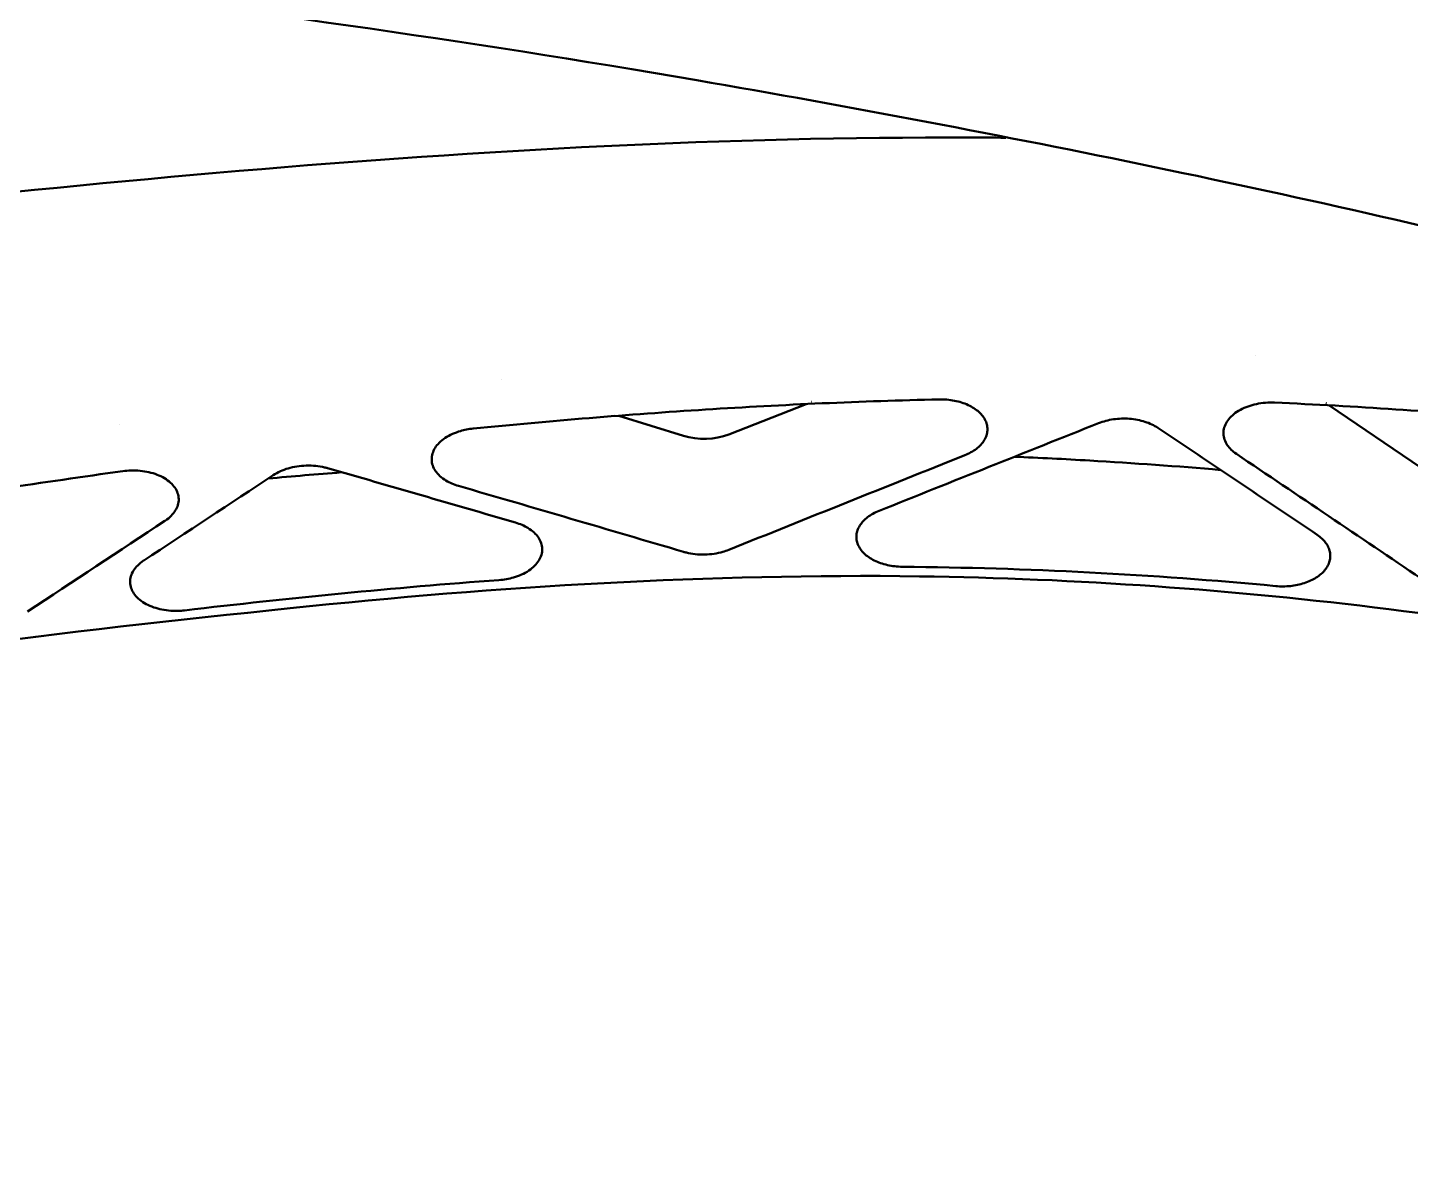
# Model space of a CAD drawing. Header units: millimetres. Extents: x 36 to 3196, y 27 to 5967.
# Drawn here: x 1858 to 1945.5, y 4890 to 4961.7 of the extents above; entities that cross this region are included whole.
import ezdxf

# ---------------------------------------------------------------- set-up
doc = ezdxf.new("R2010")
doc.units = ezdxf.units.MM
doc.layers.add('외형선(ISO)', color=7, linetype='Continuous', lineweight=50)

msp = doc.modelspace()

# ---------------------------------------------------------------- linework, layer by layer
at = {"layer": '외형선(ISO)'}
for p, q in [((1935.6845, 4940.9411), (1935.6844, 4940.9411)), ((1888.0126, 4939.4323), (1888.0124, 4939.4324)), ((1895.1702, 4937.2012), (1895.1513, 4937.2071)), ((1902.3925, 4935.9342), (1907.277, 4937.8503)), ((1907.609, 4937.9806), (1907.6189, 4937.9844)), ((1940.1934, 4937.8818), (1940.1524, 4937.9096)), ((1946.1811, 4933.8191), (1940.3551, 4937.7721)), ((1863.8381, 4936.5527), (1863.8382, 4936.5528)), ((1899.5206, 4935.8451), (1895.4461, 4937.1152))]:
    msp.add_line(p, q, dxfattribs=at)
for centre, major_axis, ratio, start_param, end_param in [((1964.4724, 3036.8168), (3472.9819, 1792.8736), 0.4468318, 1.3549458, 1.3588429), ((1947.3032, 3009.26), (-1527.8886, 2167.1549), 0.5155758, 5.347869, 5.3532001), ((1900.8296, 4937.5802), (3, 0), 0.6427876, 4.2608575, 5.2603446), ((1965.5902, 3038.6107), (3472.9819, 1792.8736), 0.4468318, 1.3576364, 1.3618239), ((1948.04, 3010.4425), (-1527.8886, 2167.1549), 0.5155758, 5.3447911, 5.3509617), ((1941.1934, 2999.4538), (-2003.6883, 1503.2839), 0.6882806, 5.2122524, 5.2175261), ((2007.172, 3105.3499), (4407.7702, 3243.362), 0.2881347, 1.3915268, 1.393344), ((1941.8643, 3000.5305), (-2003.6883, 1503.2839), 0.6882806, 5.2078394, 5.2141516), ((2008.8816, 3108.0938), (4407.7702, 3243.362), 0.2881347, 1.3934283, 1.3953561)]:
    msp.add_ellipse(centre, major_axis=major_axis, ratio=ratio, start_param=start_param, end_param=end_param, dxfattribs=at)
for points, knots in [([(2094.7775, 4890.009), (2081.9811, 4898.2262), (2068.1947, 4905.8544), (2039.1338, 4919.676), (2023.7956, 4925.9138), (1991.7051, 4937.0528), (1974.9072, 4942.0034), (1939.0379, 4951.0521), (1919.7938, 4954.9687), (1885.7547, 4960.867), (1870.935, 4962.8949), (1856.0707, 4964.7548)], [0, 0, 0, 0, 5.4310692, 5.4310692, 10.850848, 10.850848, 16.3750798, 16.3750798, 22.4121597, 22.4121597, 26.9520761, 26.9520761, 26.9520761, 26.9520761]), ([(1822.825, 4947.4534), (1853.0799, 4950.94), (1883.7973, 4954.591), (1916.5275, 4954.7146), (1918.2233, 4954.7108), (1919.9195, 4954.6963)], [0, 0, 0, 0, 9.3138615, 9.3138615, 9.822513, 9.822513, 9.822513, 9.822513]), ([(1915.6952, 4938.1435), (1910.7668, 4938.0306), (1905.8379, 4937.8123), (1896.0084, 4937.1893), (1891.1246, 4936.786), (1886.2179, 4936.2978)], [0, 0, 0, 0, 1.4789404, 1.4789404, 2.9594898, 2.9594898, 2.9594898, 2.9594898]), ([(1917.3156, 4934.6085), (1917.4563, 4934.6647), (1917.5878, 4934.7273), (1917.7111, 4934.7963), (1917.8343, 4934.8654), (1917.9493, 4934.941), (1918.0541, 4935.0221), (1918.159, 4935.1032), (1918.2537, 4935.1898), (1918.3366, 4935.2804), (1918.4195, 4935.3709), (1918.4906, 4935.4654), (1918.5497, 4935.5632), (1918.6088, 4935.6611), (1918.6556, 4935.7624), (1918.689, 4935.8648), (1918.7225, 4935.9671), (1918.7428, 4936.0705), (1918.7499, 4936.1748), (1918.757, 4936.2791), (1918.7507, 4936.3844), (1918.7312, 4936.4877), (1918.7117, 4936.5911), (1918.6792, 4936.6925), (1918.6336, 4936.7922), (1918.588, 4936.892), (1918.5291, 4936.99), (1918.4586, 4937.0834), (1918.3882, 4937.1767), (1918.3064, 4937.2655), (1918.213, 4937.3501), (1918.1196, 4937.4347), (1918.0141, 4937.5151), (1917.9002, 4937.5885), (1917.7862, 4937.662), (1917.664, 4937.7288), (1917.5325, 4937.7893), (1917.4011, 4937.8499), (1917.2603, 4937.904), (1917.1149, 4937.9498), (1916.9694, 4937.9957), (1916.8196, 4938.0335), (1916.6641, 4938.0635), (1916.5086, 4938.0936), (1916.3474, 4938.1157), (1916.1852, 4938.129), (1916.0231, 4938.1424), (1915.86, 4938.1473), (1915.6952, 4938.1435)], [0, 0, 0, 0, 0.0004874076, 0.0004874076, 0.0004874076, 0.0009748153, 0.0009748153, 0.0009748153, 0.0014622229, 0.0014622229, 0.0014622229, 0.0019496306, 0.0019496306, 0.0019496306, 0.0024370382, 0.0024370382, 0.0024370382, 0.0029244458, 0.0029244458, 0.0029244458, 0.0034118535, 0.0034118535, 0.0034118535, 0.0038992611, 0.0038992611, 0.0038992611, 0.0043866687, 0.0043866687, 0.0043866687, 0.0048740764, 0.0048740764, 0.0048740764, 0.005361484, 0.005361484, 0.005361484, 0.0058488917, 0.0058488917, 0.0058488917, 0.0063362993, 0.0063362993, 0.0063362993, 0.0068237069, 0.0068237069, 0.0068237069, 0.0073111146, 0.0073111146, 0.0073111146, 0.0077985222, 0.0077985222, 0.0077985222, 0.0077985222]), ([(1936.9059, 4937.9418), (1936.8188, 4937.9456), (1936.7312, 4937.9469), (1936.2437, 4937.9408), (1935.8447, 4937.8817), (1935.1521, 4937.6881), (1934.8123, 4937.5406), (1934.2533, 4937.1709), (1934.0341, 4936.9487), (1933.754, 4936.4992), (1933.6745, 4936.2419), (1933.6839, 4935.7295), (1933.7728, 4935.4744), (1934.0549, 4935.0537), (1934.2528, 4934.8575), (1934.5011, 4934.6908)], [-1.26781045, -1.26781045, -1.26781045, -1.26781045, -1.24307902, -1.24307902, -1.13007001, -1.13007001, -1.01706409, -1.01706409, -0.90405816, -0.90405816, -0.79105147, -0.79105147, -0.67804477, -0.67804477, -0.57599874, -0.57599874, -0.57599874, -0.57599874]), ([(1967.4268, 4935.258), (1962.3798, 4935.8954), (1957.3137, 4936.4547), (1947.1356, 4937.3665), (1942.0311, 4937.7182), (1936.9059, 4937.9418)], [0, 0, 0, 0, 1.5413947, 1.5413947, 3.0834031, 3.0834031, 3.0834031, 3.0834031]), ([(1929.5276, 4936.3476), (1929.4095, 4936.4266), (1929.2828, 4936.4978), (1929.1469, 4936.5619), (1929.0111, 4936.626), (1928.8659, 4936.683), (1928.7144, 4936.7315), (1928.5628, 4936.78), (1928.405, 4936.82), (1928.2426, 4936.8513), (1928.0802, 4936.8825), (1927.9133, 4936.9049), (1927.7448, 4936.918), (1927.5762, 4936.9311), (1927.4059, 4936.935), (1927.236, 4936.9296), (1927.066, 4936.9242), (1926.8964, 4936.9096), (1926.7299, 4936.8858), (1926.5634, 4936.8621), (1926.4001, 4936.8293), (1926.2426, 4936.7881), (1926.0851, 4936.7469), (1925.9334, 4936.6974), (1925.7869, 4936.6391)], [0, 0, 0, 0, 0.0005078294, 0.0005078294, 0.0005078294, 0.0010156587, 0.0010156587, 0.0010156587, 0.0015234881, 0.0015234881, 0.0015234881, 0.0020313174, 0.0020313174, 0.0020313174, 0.0025391468, 0.0025391468, 0.0025391468, 0.0030469761, 0.0030469761, 0.0030469761, 0.0035548055, 0.0035548055, 0.0035548055, 0.0040626348, 0.0040626348, 0.0040626348, 0.0040626348]), ([(1886.2179, 4936.2978), (1885.9368, 4936.2699), (1885.664, 4936.2162), (1885.0715, 4936.0442), (1884.7318, 4935.8934), (1884.1729, 4935.5194), (1883.9536, 4935.2962), (1883.6735, 4934.8466), (1883.594, 4934.5904), (1883.6034, 4934.0824), (1883.6923, 4933.8305), (1883.9888, 4933.3959), (1884.2161, 4933.1841), (1884.7355, 4932.8711), (1885.0072, 4932.7561), (1885.2895, 4932.6742)], [-1.21058475, -1.21058475, -1.21058475, -1.21058475, -1.13019813, -1.13019813, -1.01719383, -1.01719383, -0.90418953, -0.90418953, -0.79118523, -0.79118523, -0.67818093, -0.67818093, -0.5651364, -0.5651364, -0.4730377, -0.4730377, -0.4730377, -0.4730377]), ([(1877.0117, 4933.7956), (1876.9475, 4933.814), (1876.8828, 4933.8308), (1876.4683, 4933.9278), (1876.0673, 4933.97), (1875.2673, 4933.9475), (1874.8682, 4933.8828), (1874.1839, 4933.6826), (1873.852, 4933.5361), (1873.5766, 4933.3547)], [-1.37729973, -1.37729973, -1.37729973, -1.37729973, -1.356352, -1.356352, -1.24329598, -1.24329598, -1.13023997, -1.13023997, -1.01992668, -1.01992668, -1.01992668, -1.01992668]), ([(1933.512, 4933.6778), (1930.7558, 4933.9155), (1927.9923, 4934.1149), (1923.6353, 4934.3686), (1922.0478, 4934.4484), (1920.4591, 4934.5158)], [-2.0223137, -2.0223137, -2.0223137, -2.0223137, -1.187711, -1.187711, -0.7098676, -0.7098676, -0.7098676, -0.7098676]), ([(1864.0536, 4933.6062), (1859.0032, 4932.8982), (1853.964, 4932.1378), (1843.9044, 4930.5632), (1838.8805, 4929.7484), (1833.8632, 4928.9065)], [0, 0, 0, 0, 1.5411706, 1.5411706, 3.0828873, 3.0828873, 3.0828873, 3.0828873]), ([(1866.7225, 4930.4576), (1866.7292, 4930.462), (1866.7359, 4930.4664), (1867.022, 4930.6585), (1867.2413, 4930.8821), (1867.3813, 4931.1069), (1867.5214, 4931.3317), (1867.6009, 4931.5876), (1867.5914, 4932.0944), (1867.5025, 4932.3453), (1867.206, 4932.7775), (1866.9787, 4932.9876), (1866.4063, 4933.3287), (1866.0614, 4933.4596), (1865.3621, 4933.6208), (1864.9611, 4933.6618), (1864.3905, 4933.6441), (1864.2199, 4933.6295), (1864.0536, 4933.6062)], [-0.11569471, -0.11569471, -0.11569471, -0.11569471, -0.11300269, -0.11300269, 0, 0, 0, 0.11301789, 0.11301789, 0.22603578, 0.22603578, 0.33908834, 0.33908834, 0.45214091, 0.45214091, 0.56519575, 0.56519575, 0.61342289, 0.61342289, 0.61342289, 0.61342289]), ([(1877.9214, 4933.5339), (1877.9096, 4933.5329), (1877.8979, 4933.532), (1876.34, 4933.4081), (1874.7956, 4933.278), (1873.2525, 4933.1414)], [-1.00489972, -1.00489972, -1.00489972, -1.00489972, -1.00134605, -1.00134605, -0.53397996, -0.53397996, -0.53397996, -0.53397996]), ([(1911.8983, 4931.0952), (1911.7603, 4931.0399), (1911.6311, 4930.9785), (1911.5099, 4930.911), (1911.3886, 4930.8434), (1911.2754, 4930.7696), (1911.1718, 4930.6903), (1911.0681, 4930.6111), (1910.9741, 4930.5263), (1910.8915, 4930.4379), (1910.8089, 4930.3496), (1910.7377, 4930.2576), (1910.6779, 4930.162), (1910.6181, 4930.0664), (1910.5699, 4929.9672), (1910.5347, 4929.8671), (1910.4995, 4929.767), (1910.4769, 4929.6661), (1910.4669, 4929.5639), (1910.457, 4929.4617), (1910.4599, 4929.3581), (1910.4757, 4929.2566), (1910.4914, 4929.155), (1910.5196, 4929.0553), (1910.5605, 4928.9569), (1910.6014, 4928.8584), (1910.6553, 4928.7611), (1910.7205, 4928.6684), (1910.7856, 4928.5756), (1910.8616, 4928.4873), (1910.9491, 4928.4025), (1911.0367, 4928.3178), (1911.1361, 4928.2368), (1911.244, 4928.1623), (1911.352, 4928.0877), (1911.4681, 4928.0196), (1911.5933, 4927.9572), (1911.7186, 4927.8948), (1911.8533, 4927.8383), (1911.9931, 4927.7896), (1912.1329, 4927.7408), (1912.2777, 4927.6997), (1912.4276, 4927.666), (1912.7274, 4927.5987), (1913.048, 4927.5618), (1913.3712, 4927.5586)], [0, 0, 0, 0, 0.0004782004, 0.0004782004, 0.0004782004, 0.0009564008, 0.0009564008, 0.0009564008, 0.0014346011, 0.0014346011, 0.0014346011, 0.0019128015, 0.0019128015, 0.0019128015, 0.0023910019, 0.0023910019, 0.0023910019, 0.0028692023, 0.0028692023, 0.0028692023, 0.0033474026, 0.0033474026, 0.0033474026, 0.003825603, 0.003825603, 0.003825603, 0.0043038034, 0.0043038034, 0.0043038034, 0.0047820038, 0.0047820038, 0.0047820038, 0.0052602042, 0.0052602042, 0.0052602042, 0.0057384045, 0.0057384045, 0.0057384045, 0.0062166049, 0.0062166049, 0.0062166049, 0.0066948053, 0.0066948053, 0.0066948053, 0.0076512061, 0.0076512061, 0.0076512061, 0.0076512061]), ([(1887.8549, 4926.7147), (1888.1769, 4926.7379), (1888.4916, 4926.7952), (1889.1181, 4926.9759), (1889.4579, 4927.1259), (1890.0169, 4927.499), (1890.2362, 4927.7221), (1890.3762, 4927.9469), (1890.5163, 4928.1716), (1890.5958, 4928.4281), (1890.5864, 4928.9371), (1890.4975, 4929.1896), (1890.201, 4929.6256), (1889.9737, 4929.8382), (1889.4544, 4930.1526), (1889.1826, 4930.2681), (1888.9003, 4930.3505)], [-0.31750186, -0.31750186, -0.31750186, -0.31750186, -0.22602379, -0.22602379, -0.11301189, -0.11301189, 0, 0, 0, 0.11300429, 0.11300429, 0.22600859, 0.22600859, 0.33904561, 0.33904561, 0.43113772, 0.43113772, 0.43113772, 0.43113772]), ([(1936.9873, 4926.3354), (1937.1419, 4926.3207), (1937.2963, 4926.3139), (1937.4507, 4926.3147), (1937.6051, 4926.3155), (1937.7595, 4926.3239), (1937.9129, 4926.3401), (1938.0662, 4926.3562), (1938.2183, 4926.3801), (1938.3656, 4926.4111), (1938.5129, 4926.4422), (1938.6553, 4926.4802), (1938.7938, 4926.5254), (1938.9322, 4926.5707), (1939.0664, 4926.6234), (1939.1922, 4926.6818), (1939.318, 4926.7402), (1939.4355, 4926.8041), (1939.5459, 4926.8742), (1939.6563, 4926.9443), (1939.7594, 4927.0207), (1939.8517, 4927.1009), (1939.9439, 4927.1811), (1940.0256, 4927.265), (1940.0975, 4927.3532), (1940.1694, 4927.4414), (1940.2313, 4927.5342), (1940.2811, 4927.6286), (1940.331, 4927.723), (1940.3691, 4927.819), (1940.3957, 4927.9169), (1940.4223, 4928.0149), (1940.4372, 4928.1148), (1940.4399, 4928.2144), (1940.4426, 4928.314), (1940.4333, 4928.4132), (1940.4121, 4928.5115), (1940.3909, 4928.6099), (1940.3578, 4928.7072), (1940.3131, 4928.8024), (1940.2683, 4928.8977), (1940.2119, 4928.9909), (1940.1449, 4929.0802), (1940.078, 4929.1696), (1940.0007, 4929.2551), (1939.9127, 4929.337), (1939.8247, 4929.4189), (1939.7258, 4929.4971), (1939.6182, 4929.5697)], [0.0000000017, 0.0000000017, 0.0000000017, 0.0000000017, 0.0004627611, 0.0004627611, 0.0004627611, 0.0009255205, 0.0009255205, 0.0009255205, 0.0013882799, 0.0013882799, 0.0013882799, 0.0018510393, 0.0018510393, 0.0018510393, 0.0023137987, 0.0023137987, 0.0023137987, 0.0027765581, 0.0027765581, 0.0027765581, 0.0032393175, 0.0032393175, 0.0032393175, 0.0037020769, 0.0037020769, 0.0037020769, 0.0041648363, 0.0041648363, 0.0041648363, 0.0046275957, 0.0046275957, 0.0046275957, 0.0050903551, 0.0050903551, 0.0050903551, 0.0055531145, 0.0055531145, 0.0055531145, 0.0060158739, 0.0060158739, 0.0060158739, 0.0064786333, 0.0064786333, 0.0064786333, 0.0069413927, 0.0069413927, 0.0069413927, 0.0074041521, 0.0074041521, 0.0074041521, 0.0074041521]), ([(1899.5206, 4928.5032), (1899.5848, 4928.4842), (1899.6495, 4928.4669), (1900.064, 4928.3666), (1900.4649, 4928.3212), (1901.2649, 4928.3376), (1901.6639, 4928.3994), (1902.1394, 4928.5352), (1902.2679, 4928.5788), (1902.3925, 4928.6289)], [-0.47300436, -0.47300436, -0.47300436, -0.47300436, -0.45206142, -0.45206142, -0.33904043, -0.33904043, -0.22601945, -0.22601945, -0.18387898, -0.18387898, -0.18387898, -0.18387898]), ([(1865.3925, 4927.9638), (1865.3857, 4927.9594), (1865.3791, 4927.955), (1865.0929, 4927.7629), (1864.8737, 4927.5393), (1864.5936, 4927.0897), (1864.5141, 4926.8338), (1864.5235, 4926.3269), (1864.6124, 4926.076), (1864.9089, 4925.6436), (1865.1363, 4925.4332), (1865.7086, 4925.0914), (1866.0536, 4924.9599), (1866.7529, 4924.7974), (1867.1539, 4924.7556), (1867.6929, 4924.7711), (1867.8319, 4924.7812), (1867.9685, 4924.7972)], [-1.01995141, -1.01995141, -1.01995141, -1.01995141, -1.01726012, -1.01726012, -0.90425668, -0.90425668, -0.79123905, -0.79123905, -0.67822142, -0.67822142, -0.56517312, -0.56517312, -0.45212482, -0.45212482, -0.33907864, -0.33907864, -0.29978443, -0.29978443, -0.29978443, -0.29978443]), ([(2058.5966, 4895.8451), (2045.7613, 4898.8074), (2033.3141, 4902.5084), (2005.1355, 4911.0734), (1989.3654, 4915.9751), (1954.2387, 4924.0834), (1934.3276, 4926.6786), (1901.1711, 4927.1325), (1887.8145, 4926.313), (1860.3599, 4923.4348), (1845.9075, 4921.8624), (1826.0306, 4917.1559), (1819.8865, 4915.1483), (1814.9402, 4912.3719)], [0, 0, 0, 0, 4.0239273, 4.0239273, 9.2128567, 9.2128567, 15.1782232, 15.1782232, 19.1670257, 19.1670257, 23.4912181, 23.4912181, 25.4508569, 25.4508569, 25.4508569, 25.4508569]), ([(1867.9685, 4924.7972), (1871.2705, 4925.1849), (1874.5776, 4925.5439), (1881.2075, 4926.1886), (1884.5273, 4926.4741), (1887.8549, 4926.7147)], [0, 0, 0, 0, 1.0022613, 1.0022613, 2.004644, 2.004644, 2.004644, 2.004644]), ([(1913.3712, 4927.5586), (1917.325, 4927.5205), (1921.272, 4927.4007), (1929.1514, 4926.9937), (1933.0767, 4926.7068), (1936.9873, 4926.3354)], [0, 0, 0, 0, 1.1867715, 1.1867715, 2.373577, 2.373577, 2.373577, 2.373577])]:
    msp.add_open_spline(points, degree=3, knots=knots, dxfattribs=at)

doc.saveas('drawing.dxf')
